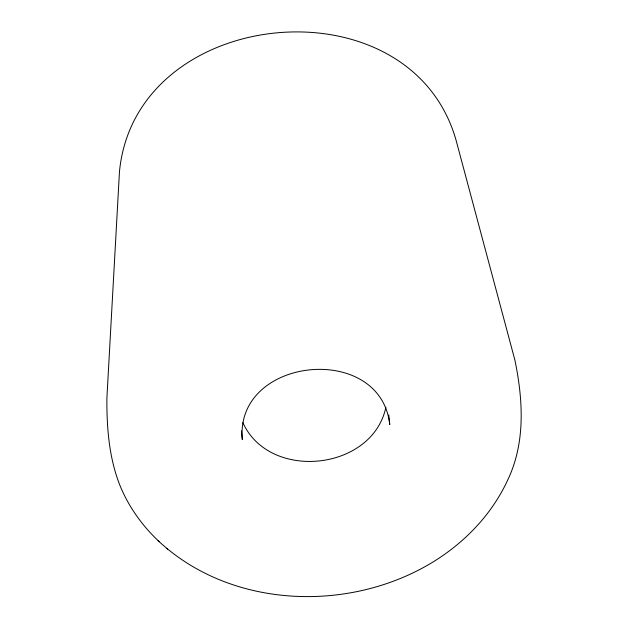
<?xml version="1.0" encoding="UTF-8"?>
<svg xmlns="http://www.w3.org/2000/svg" width="628" height="628" viewBox="0 0 628 628"><rect width="100%" height="100%" fill="white"/><g stroke="black" fill="none" stroke-linecap="round" stroke-linejoin="round"><path stroke-width="0.94" d="M385.882 407.258C372.467 470.757 269.569 481.7 242.871 422.652M158.123 540.684C229.259 607.37 343.971 612.779 426.962 565.553C461.376 545.983 490.751 516.616 507.487 480.483C525.707 442.96 523.093 399.793 514.889 360.064L456.109 140.366C410.343 -21.478 135.412 5.071 119.461 171.734L106.893 398.074C106.674 427.825 109.052 458.495 120.301 486.339C129.023 507.283 142.501 526.099 159.08 541.532M166.773 548.346L167.684 549.155M388.771 414.982L389.76 424.606C380.615 341.703 234.809 356.531 242.322 439.514L241.427 430.855"/></g></svg>
